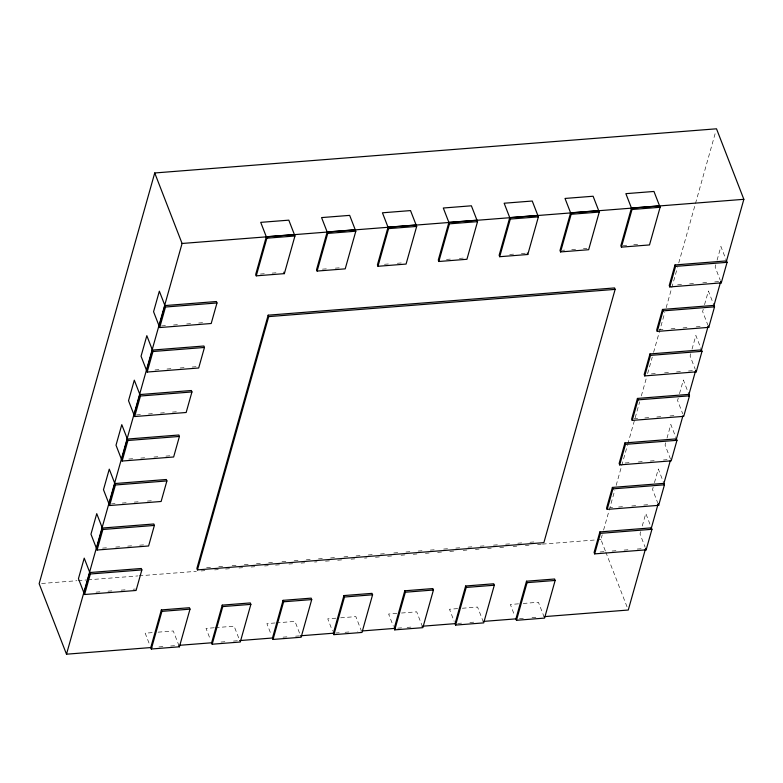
<?xml version="1.0" encoding="UTF-8"?>
<svg xmlns="http://www.w3.org/2000/svg" width="783" height="783" viewBox="0 0 783 783"><rect width="100%" height="100%" fill="white"/><g stroke="black" fill="none" stroke-linecap="round" stroke-linejoin="round"><path stroke-width="0.59" stroke-dasharray="3.92 2.94" d="M605.337 550.889L600.923 539.526L602.244 534.818M603.576 530.111L608.871 511.279M609.203 510.105L614.831 490.099M616.162 485.391L627.418 445.37M627.751 444.196L639.672 401.836M641.326 395.944L646.298 378.297M647.619 373.589L652.259 357.117M653.58 352.409L664.836 312.397M666.167 307.69L671.462 288.858M671.794 287.684L677.422 267.678M678.753 262.971L715.505 132.337M640.66 531.726L640.014 534.006L645.172 547.288M642.266 526.019L645.799 513.472L651.378 527.859M653.179 487.232L652.542 489.512L657.691 502.794M654.461 482.671L658.317 468.978L663.465 482.259M665.697 442.738L665.061 445.018L670.639 459.406M666.989 438.177L670.835 424.484L675.993 437.766M678.225 398.244L677.579 400.524L682.727 413.806M679.507 393.683L683.363 379.99L688.942 394.378M690.743 353.75L690.097 356.03L695.255 369.312M692.025 349.189L695.881 335.496L701.46 349.884M703.261 309.256L702.625 311.536L707.773 324.818M704.543 304.695L708.4 291.002L713.979 305.39M715.789 264.762L715.143 267.042L720.291 280.324M717.071 260.201L720.918 246.508L726.076 259.79M260.387 274.04L266.24 273.58M272.093 273.12L277.945 272.66M322.42 269.156L328.273 268.696M335.29 268.148L341.143 267.688M384.453 264.282L389.131 263.92M397.324 263.274L403.176 262.814M446.476 259.408L452.329 258.948M459.357 258.4L465.2 257.94M509.674 254.436L514.362 254.074M521.38 253.516L526.059 253.154M562.341 250.296L564.69 250.12M571.707 249.562L577.56 249.102M583.413 248.642L586.917 248.368M623.199 245.519L626.713 245.236M633.741 244.688L639.584 244.227M677.608 284.816L683.598 284.346M689.588 283.877L694.374 283.505M702.762 282.839L708.752 282.369M714.732 281.9L719.528 281.528M161.543 325.924L167.533 325.454M173.523 324.984L179.513 324.514M186.697 323.947L192.687 323.477M198.667 323.007L204.657 322.537M659.1 329.78L663.896 329.408M671.08 328.84L675.866 328.469M683.05 327.901L689.04 327.431M696.224 326.863L702.214 326.394M155.014 369.948L161.004 369.478M166.985 369.008L171.78 368.627M180.159 367.971L184.954 367.589M192.138 367.031L198.128 366.561M651.368 373.902L656.164 373.53M664.542 372.865L669.338 372.493M676.522 371.925L682.512 371.455M688.492 370.985L694.482 370.516M136.506 414.912L141.292 414.53M148.476 413.972L153.272 413.59M160.456 413.033L166.446 412.553M172.436 412.083L178.416 411.613M634.064 418.768L637.656 418.494M644.84 417.926L650.83 417.456M656.81 416.987L662.8 416.517M669.984 415.949L674.78 415.567M128.774 459.024L133.56 458.652M140.754 458.084L146.734 457.615M153.918 457.047L159.908 456.577M165.898 456.107L170.684 455.735M625.128 462.988L631.118 462.518M638.302 461.95L644.292 461.481M650.281 461.011L656.271 460.541M663.455 459.973L667.047 459.69M111.46 503.9L115.052 503.616M122.236 503.048L128.226 502.578M134.216 502.109L140.206 501.639M147.39 501.071L152.176 500.699M610.211 507.668L612.609 507.482M618.599 507.012L624.589 506.532M631.773 505.975L636.559 505.593M643.743 505.035L649.733 504.555M102.534 548.11L108.524 547.64M115.708 547.072L120.494 546.7M127.688 546.133L133.668 545.663M139.658 545.193L144.454 544.811M206.604 567.685L212.682 567.205M218.76 566.726L223.625 566.344M232.13 565.678L236.995 565.297M244.286 564.719L249.151 564.337M256.442 563.76L262.52 563.29M268.598 562.811L273.463 562.429M281.968 561.754L286.832 561.372M294.124 560.804L298.989 560.422M306.28 559.845L312.358 559.365M318.436 558.886L324.514 558.416M330.592 557.936L336.67 557.457M343.962 556.879L348.826 556.498M356.118 555.93L362.196 555.45M368.274 554.971L374.352 554.491M380.43 554.021L386.508 553.542M393.8 552.964L399.878 552.485M405.956 552.015L412.034 551.535M418.112 551.056L424.19 550.576M430.268 550.097L436.346 549.617M443.638 549.049L448.493 548.668M455.794 548.09L461.872 547.611M467.95 547.141L474.028 546.661M480.106 546.182L484.961 545.8M493.476 545.134L498.331 544.753M505.632 544.175L511.71 543.696M517.778 543.216L523.856 542.746M529.934 542.267L534.799 541.885M41.587 583.492L76.93 580.712M78.143 580.624L86.678 579.949M87.892 579.851L137.857 575.926M139.071 575.828L196.347 571.326M201.221 570.944L204.882 570.66M214.63 569.887L218.281 569.603M225.592 569.026L230.466 568.644M239.001 567.978L242.652 567.685M251.186 567.019L254.837 566.726M264.595 565.962L268.246 565.678M275.557 565.101L280.431 564.719M288.966 564.044L292.617 563.76M301.152 563.085L304.802 562.801M314.551 562.037L316.988 561.842M325.522 561.176L330.397 560.785M337.708 560.217L342.582 559.835M351.107 559.16L354.768 558.876M364.516 558.103L366.953 557.917M375.488 557.242L380.362 556.86M387.673 556.282L392.547 555.901M401.072 555.235L404.733 554.941M413.258 554.276L416.918 553.982M425.443 553.317L429.104 553.033M437.628 552.358L442.503 551.976M449.814 551.398L454.688 551.017M463.223 550.351L466.874 550.058M475.408 549.392L479.069 549.098M487.594 548.433L491.254 548.139M499.779 547.474L504.653 547.092M513.188 546.417L516.839 546.133M525.373 545.457L529.024 545.174M537.559 544.498L541.21 544.214M542.433 544.116L596.049 539.908M597.272 539.81L600.923 539.526M600.091 551.976L604.877 551.594M612.061 551.026L618.051 550.557M624.041 550.087L628.827 549.715M637.215 549.049L643.205 548.58M96.006 592.134L101.986 591.664M107.976 591.194L113.966 590.725M121.15 590.157L127.14 589.687M133.13 589.217L135.518 589.031M152.205 632.625L145.188 633.183L149.905 645.358M158.058 632.165L173.268 630.971L178.857 645.358M214.239 627.751L206.046 628.397L210.333 639.466M215.403 627.663L234.127 626.185L239.715 640.572M275.097 622.965L266.905 623.611L271.192 634.68M276.262 622.876L294.985 621.399L300.574 635.786M335.956 618.178L327.764 618.824L332.481 631M340.634 617.816L355.844 616.612L361.433 631.01L357.743 631.294M396.815 613.392L388.622 614.038L393.34 626.214M401.493 613.03L416.703 611.836L422.291 626.224L419.894 626.41M457.673 608.616L449.481 609.252L454.199 621.428M462.352 608.244L477.561 607.05L483.15 621.438M518.532 603.83L510.34 604.476L514.627 615.546M523.21 603.458L538.42 602.264L544.009 616.652M158.959 646.924L164.812 646.464M170.665 646.004L176.508 645.544M220.982 642.05L226.13 641.639M233.442 641.071L238.541 640.67M283.015 637.166L288.868 636.706M295.592 636.178L299.4 635.884M335.682 633.026L339.196 632.752M345.049 632.292L350.892 631.832M397.715 628.152L401.61 627.849M407.072 627.418L412.925 626.958M457.663 623.444L463.252 623.004M469.859 622.485L476.123 621.986M519.432 618.59L524.688 618.169M532 617.601L538.156 617.112M605.778 552.035L627.389 607.755"/><path stroke-width="1.17" d="M726.301 261.688L743.85 199.313L716.504 128.803L154.731 172.974L39.15 583.687L66.496 654.197L151.804 647.482M66.496 654.197L182.077 243.474L154.731 172.974M84.026 593.074L89.8 572.539L141.302 568.487L141.86 569.926L136.076 590.47L84.584 594.512L78.447 578.686L84.221 558.152L90.358 573.978L84.584 594.512M96.544 548.58L102.328 528.045L153.82 523.993L154.378 525.432L148.604 545.976L97.102 550.018L90.965 534.192L96.74 513.658L102.886 529.484L97.102 550.018M109.072 504.086L114.847 483.551L166.339 479.499L166.896 480.938L161.122 501.482L109.63 505.524L103.483 489.698L109.268 469.164L115.404 484.99L109.63 505.524M121.59 459.592L127.365 439.057L178.867 435.005L179.424 436.444L173.64 456.988L122.148 461.03L116.011 445.204L121.786 424.67L127.923 440.496L122.148 461.03M134.108 415.098L139.893 394.563L191.385 390.511L191.943 391.95L186.158 412.494L134.666 416.536L128.529 400.71L134.304 380.176L140.451 396.002L134.666 416.536M146.627 370.604L152.411 350.07L203.903 346.017L204.461 347.456L198.686 368L147.184 372.042L141.048 356.216L146.832 335.682L152.969 351.508L147.184 372.042M159.155 326.11L164.929 305.576L216.421 301.524L216.979 302.962L211.204 323.506L159.712 327.548L153.566 311.722L159.35 291.188L165.487 307.014L159.712 327.548M161.357 609.918L150.767 647.57L151.325 649.009L179.415 646.797L190.005 609.154L189.447 607.716L161.357 609.918L161.915 611.357L151.325 649.009M256.266 275.841L266.866 238.198L260.719 222.362L288.81 220.16L294.946 235.986L284.356 273.639L256.266 275.841L255.708 274.402L266.308 236.76L294.388 234.548M268.158 315.177L196.885 568.448L197.443 569.887L543.872 542.648L615.144 289.377L614.586 287.938L268.158 315.177L268.716 316.616L197.443 569.887M222.215 605.132L211.625 642.784L212.183 644.223L240.273 642.011L250.863 604.368L250.306 602.93L222.215 605.132L222.773 606.571L212.183 644.223M317.125 271.055L327.725 233.412L321.578 217.586L349.668 215.374L355.815 231.2L345.215 268.853L317.125 271.055L316.567 269.616L327.167 231.974L355.247 229.762M272.484 637.998L283.074 600.346L311.164 598.143L311.722 599.582L301.132 637.235L273.042 639.437L272.484 637.998L239.539 640.592M377.983 266.279L388.583 228.626L382.437 212.8L410.527 210.588L416.673 226.414L406.074 264.067L377.983 266.279L377.426 264.84L388.025 227.187L416.116 224.975M273.042 639.437L283.632 601.784L283.074 600.346M333.343 633.212L343.933 595.569L372.023 593.357L372.581 594.796L361.991 632.449L333.901 634.651L333.343 633.212L300.466 635.796M333.901 634.651L344.491 597.008L343.933 595.569M438.842 261.493L449.442 223.84L443.295 208.014L471.386 205.802L477.532 221.638L466.932 259.281L438.842 261.493L438.284 260.054L448.884 222.401L476.974 220.199M404.791 590.783L394.201 628.426L394.759 629.865L422.849 627.663L433.439 590.01L432.882 588.571L404.791 590.783L405.349 592.222L394.759 629.865M499.701 256.707L510.301 219.054L504.154 203.228L532.244 201.025L538.391 216.852L527.791 254.495L499.701 256.707L499.143 255.268L509.743 217.615L537.833 215.413M465.65 585.997L455.06 623.65L455.618 625.088L483.708 622.876L494.298 585.224L493.74 583.785L465.65 585.997L466.208 587.436L455.618 625.088M560.559 251.92L571.159 214.278L565.013 198.442L593.103 196.239L599.249 212.066L588.65 249.718L560.559 251.92L560.002 250.482L570.601 212.839L598.692 210.627M526.509 581.211L515.919 618.864L516.477 620.302L544.567 618.09L555.157 580.448L554.599 579.009L526.509 581.211L527.067 582.65L516.477 620.302M621.418 247.134L632.018 209.492L625.871 193.665L653.962 191.453L660.108 207.28L649.508 244.932L621.418 247.134L620.86 245.696L631.46 208.053L659.55 205.841M599.886 531.911L594.101 552.446L594.659 553.884L646.151 549.832L651.936 529.298L651.378 527.859L599.886 531.911L600.444 533.35L594.659 553.884M612.404 487.418L606.619 507.952L607.177 509.39L658.679 505.338L664.454 484.804L663.896 483.365L612.404 487.418L612.962 488.856L607.177 509.39M624.922 442.924L619.147 463.458L619.705 464.896L671.197 460.844L676.972 440.31L676.414 438.871L624.922 442.924L625.48 444.362L619.705 464.896M637.44 398.43L631.666 418.964L632.224 420.402L683.716 416.35L689.5 395.816L688.942 394.378L637.44 398.43L637.998 399.868L632.224 420.402M649.968 353.936L644.184 374.47L644.742 375.909L696.244 371.856L702.018 351.322L701.46 349.884L649.968 353.936L650.526 355.374L644.742 375.909M662.487 309.442L656.702 329.976L657.27 331.415L708.762 327.363L714.536 306.828L713.979 305.39L662.487 309.442L663.044 310.88L657.27 331.415M675.005 264.948L669.23 285.482L669.788 286.921L721.28 282.869L727.064 262.334L726.507 260.896L675.005 264.948L675.563 266.386L669.788 286.921M645.495 548.834L628.269 610.026L544.185 616.642M651.123 528.828L658.072 504.115M663.71 484.109L670.326 460.57M675.964 440.565L682.913 415.851M688.541 395.846L695.5 371.132M701.128 351.127L708.086 326.413M713.714 306.407L720.663 281.694M182.077 243.474L743.85 199.313M266.866 238.198L294.946 235.986M327.725 233.412L355.815 231.2M388.583 228.626L416.673 226.414M449.442 223.84L477.532 221.638M510.301 219.054L538.391 216.852M571.159 214.278L599.249 212.066M632.018 209.492L660.108 207.28M675.563 266.386L727.064 262.334M165.487 307.014L216.979 302.962M268.716 316.616L615.144 289.377M663.044 310.88L714.536 306.828M152.969 351.508L204.461 347.456M650.526 355.374L702.018 351.322M140.451 396.002L191.943 391.95M637.998 399.868L689.5 395.816M127.923 440.496L179.424 436.444M625.48 444.362L676.972 440.31M115.404 484.99L166.896 480.938M612.962 488.856L664.454 484.804M102.886 529.484L154.378 525.432M600.444 533.35L651.936 529.298M90.358 573.978L141.86 569.926M161.915 611.357L190.005 609.154M222.773 606.571L250.863 604.368M283.632 601.784L311.722 599.582M344.491 597.008L372.581 594.796M405.349 592.222L433.439 590.01M466.208 587.436L494.298 585.224M527.067 582.65L555.157 580.448M179.826 645.28L211.508 642.794M362.617 630.912L395.523 628.328M422.331 626.224L455.226 623.63M483.258 621.428L516.163 618.844M720.722 281.43L721.28 282.869M708.204 325.924L708.762 327.363M695.686 370.418L696.244 371.856M658.121 503.9L658.679 505.338M645.593 548.394L646.151 549.832M527.233 253.056L527.791 254.495M283.798 272.2L284.356 273.639M178.857 645.358L179.415 646.797"/></g></svg>
